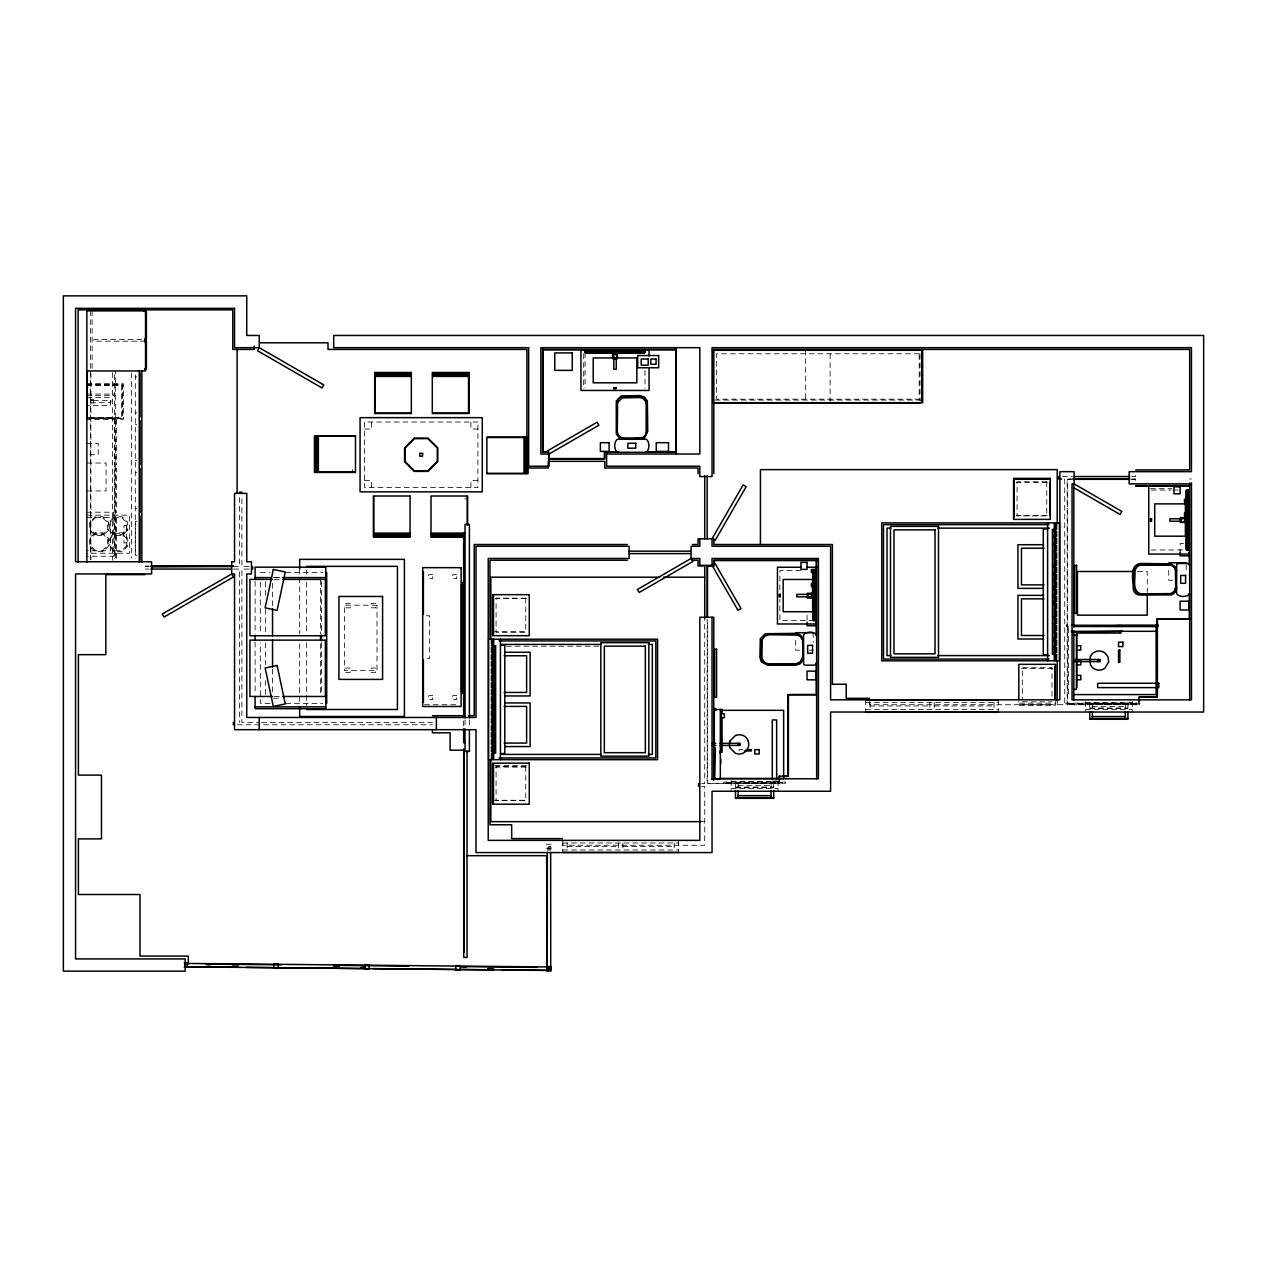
<?xml version="1.0" encoding="UTF-8"?>
<svg xmlns="http://www.w3.org/2000/svg" width="1267" height="1267" viewBox="0 0 1267 1267"><rect width="100%" height="100%" fill="white"/><g stroke="black" fill="none" stroke-linecap="round" stroke-linejoin="round"><path stroke-width="0.75" stroke-dasharray="5 3.75" d="M95.563 517.696L90.622 522.669L90.622 529.669L95.563 534.642L102.595 534.642L107.568 529.669L107.568 522.669L102.595 517.696M102.595 550.717L107.568 545.76L107.568 538.728L102.595 533.771L95.563 533.771L90.622 538.728L90.622 545.76L95.563 550.717M141.856 339.604L93.837 339.604L93.837 341.171L143.773 341.171M135.236 376.869L136.788 376.869M86.853 383.679L123.437 383.679L123.437 419.314L86.853 419.314M86.853 384.471L122.661 384.471L122.661 418.522L86.853 418.522M86.853 384.899L122.218 384.899L122.218 418.094L86.853 418.094M86.853 385.342L121.775 385.342L121.775 417.651L86.853 417.651M86.853 394.053L115.677 394.053M86.853 395.637L115.677 395.637M86.853 397.569L110.419 397.569L110.419 405.44L86.853 405.44M90.796 400.182L93.41 400.182M715.095 400.071L920.681 400.071M93.41 400.356L110.862 400.356L110.862 402.637L90.796 402.811M135.236 412.789L136.788 412.789M90.701 417.698L115.677 417.698M86.853 418.743L115.677 418.743M114.79 422.418L115.677 422.418M135.236 424.683L136.788 424.683M364.437 429.006L371.421 429.006L371.421 422.022M477.912 429.006L470.928 429.006L470.928 422.022M86.853 443.418L98.208 443.418L98.208 454.742L86.853 454.742M135.236 460.602L136.788 460.602M86.853 463.041L106.08 463.041L106.08 490.978L86.853 490.978M114.79 462.883L115.677 462.883M114.79 470.2L115.677 470.2M135.236 472.496L136.788 472.496M1062.585 476.55L1072.468 476.55M1131.732 476.55L1135.691 476.55L1135.691 473.225M1073.054 478.989L1067.178 478.989L1067.178 704.721L1139.207 704.721L1139.207 700.984M1131.779 478.989L1135.691 478.989M1189.697 478.989L1191.455 478.989M1071.407 479.338L1067.543 479.338L1067.543 704.373M1131.447 479.338L1135.327 479.338L1135.327 484.057M364.437 480.51L371.421 480.51L371.421 487.494M477.912 480.51L470.928 480.51L470.928 487.494M1016.102 482.284L1049.725 482.284M1150.452 488.698L1172.007 488.698M1151.307 490.044L1171.041 490.044M1173.004 490.044L1178.928 490.044M464.767 498.897L467.238 498.897M135.236 508.415L136.788 508.415M114.79 510.68L115.677 510.68M86.853 512.201L113.745 512.201L113.745 556.213L86.853 556.213M86.853 515.178L129.472 515.178L129.472 553.251L86.853 553.251M1016.102 515.463L1047.761 515.463M86.853 517.617L110.419 517.617L110.419 550.781L86.853 550.781M114.79 518.013L115.677 518.013M136.963 521.165L135.395 521.165L135.395 555.326L136.963 555.326M1183.584 543.606L1180.1 543.606L1180.1 552.333M1151.307 549.989L1182.871 549.989M145.151 566.08L149.063 566.08M233.54 566.618L239.431 566.618L239.431 496.062M249.061 566.618L241.87 566.618L241.87 496.062M145.151 569.057L149.078 569.057M233.54 569.057L239.431 569.057L239.431 722.348M249.061 569.057L241.87 569.057L241.87 722.348L259.545 722.348M800.712 570.625L779.886 570.625L779.886 591.752M1137.56 571.496L1147.253 571.496L1147.253 592.386M260.321 572.415L270.077 572.415M285.693 572.415L322.784 572.415M274.733 577.594L282.589 577.594M273.276 577.641L280.989 577.641M274.242 579.399L280.989 579.399M1172.624 580.254L1168.744 580.254L1168.744 566.682M495.08 598.594L526.739 598.594M426.187 615.778L429.687 615.778L429.687 658.333L424.429 658.333M813.968 620.577L779.886 620.577L779.886 599.449M1068.588 626.579L1066.656 626.579L1066.656 624.679L1068.588 624.679L1068.493 694.585M493.116 631.774L526.739 631.774M506.357 646.186L599.212 646.186M799.588 650.177L795.708 650.177L795.708 636.588M809.28 650.177L813.161 650.177M1021.329 668.247L1052.988 668.247M274.242 696.47L280.989 696.47M273.276 698.228L280.989 698.228M1022.326 701.855L1051.99 701.855M865.694 702.441L998.364 702.441M1085.36 702.441L1132.302 702.441M1019.444 703.169L1054.873 703.169M270.077 703.454L260.321 703.454L260.321 642.828M285.693 703.454L322.784 703.454M1068.936 703.502L1136.657 703.502M1089.731 703.914L1127.931 703.914M1068.936 704.183L1136.657 704.183M1019.713 704.484L1054.619 704.484M424.429 704.721L459.177 704.721M870.049 705.941L929.851 705.941M934.207 705.941L994.009 705.941M1092.344 706.622L1125.318 706.622M1089.731 707.968L1127.931 707.968M1089.731 708.633L1127.931 708.633M865.694 709.425L998.364 709.425M1085.36 709.425L1132.302 709.425M261.509 722.348L432.459 722.348M237.262 724.787L432.459 724.787M742.605 749.621L739.12 749.621L739.12 750.935M495.159 765.347L526.66 765.347M495.08 767.073L526.739 767.073M772.284 781.042L776.655 781.042M731.138 781.533L778.065 781.533M726.783 782.436L782.42 782.436M726.783 783.133L782.42 783.133M701.601 783.671L704.721 783.671L704.721 618.486M738.123 785.698L771.08 785.698M701.601 786.379L704.721 786.395L704.721 845.247L562.421 845.247L562.421 841.937M735.493 787.045L773.709 787.045M735.493 787.726L773.709 787.726M731.138 788.517L778.065 788.517M493.116 800.269L526.739 800.269M700.794 821.649L704.721 821.649M562.786 842.983L678.558 842.983M567.141 846.483L618.486 846.483M622.857 846.483L674.202 846.483M562.786 849.967L678.558 849.967M1186.197 564.749L1186.197 572.494M1138.875 700.809L1138.875 704.373M1136.657 703.153L1136.657 704.373M1132.302 701.585L1132.302 712.038M1127.931 702.441L1127.931 709.568M1125.318 703.914L1125.318 709.932M1092.344 703.914L1092.344 709.932M1089.731 702.441L1089.731 709.568M1085.36 701.585L1085.36 712.038M1068.936 703.153L1068.936 704.373M1067.622 625.264L1067.622 633.057M1064.739 478.989L1064.739 704.721L869.542 704.721L869.542 701.522M1057.232 700.778L1057.232 704.721M1055.506 701.443L1055.506 705.339L1018.826 705.339L1018.826 701.443M1051.99 696.185L1051.99 667.804L1022.326 667.804L1022.326 699.97M998.364 700.002L998.364 712.038M994.009 702.441L994.009 709.425M934.207 702.441L934.207 709.425M929.851 702.441L929.851 709.425M920.032 353.952L920.032 400.99M870.049 702.441L870.049 709.425M865.694 700.002L865.694 712.038M830.123 353.81L830.123 401.132M813.161 632.692L813.161 642.401M807.063 615.239L807.063 622.224M805.685 349.866L805.685 401.132M782.42 782.087L782.42 783.307M779.458 780.076L779.458 783.671L707.16 783.671L707.16 619.389M779.11 779.886L779.11 783.307M778.065 780.567L778.065 791.257M773.709 781.533L773.709 788.644M771.08 783.006L771.08 789.008M738.123 783.006L738.123 789.008M735.493 781.533L735.493 788.644M731.138 780.567L731.138 791.257M726.783 782.087L726.783 783.307M723.726 783.307L723.726 782.087L785.477 782.087L785.477 783.307L707.509 783.307L707.509 619.563M678.558 840.544L678.558 852.58M674.202 842.983L674.202 849.967M644.982 370.376L644.982 388.05M622.857 842.983L622.857 849.967M618.486 842.983L618.486 849.967M585.069 352.701L585.069 388.05M583.691 353.841L583.691 388.842M567.141 842.983L567.141 849.967M562.786 840.544L562.786 852.58M550.733 850.315L550.733 846.372L547.249 846.372L547.249 850.315M549.514 846.372L549.514 850.315M548.468 846.372L548.468 850.315M469.408 719.846L469.408 727.733M465.037 719.846L465.037 727.733M463.643 720.939L463.643 726.878M352.59 469.566L352.59 472.005M321.438 581.601L321.438 632.993M321.438 642.876L321.438 694.268M320.567 579.399L320.567 634.038M320.567 643.794L320.567 694.522M306.646 570.277L306.646 574.204M306.646 582.044L306.646 633.025M306.646 642.828L306.646 705.592M299.661 569.184L299.661 634.007M299.661 643.826L299.661 704.705M272.548 583.279L272.548 606.608M272.548 669.261L272.548 694.522M265.579 581.601L265.579 595.427M265.579 609.269L265.579 632.993M265.579 642.876L265.579 664.621M265.579 680.427L265.579 694.268M260.321 582.187L260.321 633.041M255.095 581.347L255.095 634.038M255.095 642.052L255.095 694.522M135.3 374.652L135.3 558.414M131.372 372.926L131.372 558.193M116.548 558.319L116.548 516.255L114.964 516.255L114.79 558.478L115.677 558.478L115.677 370.946M114.616 374.652L114.616 558.414M112.446 372.688L112.446 560.394M92.111 310.874L92.111 369.885M90.891 373.242L90.891 559.824M90.353 310.874L90.353 369.885M90.353 371.279L90.353 559.824M108.519 530.081L102.991 535.624L95.168 535.624L89.64 530.081L89.64 522.273L95.168 516.746L102.991 516.746L108.519 522.273L108.519 530.081M127.714 530.081L122.202 535.624L114.363 535.624L108.851 530.081L108.851 522.273L114.363 516.746L122.202 516.746L127.714 522.273L127.714 530.081M95.168 532.805L89.64 538.332L89.64 546.156L95.168 551.668L102.991 551.668L108.519 546.156L108.519 538.332L102.991 532.805L95.168 532.805M114.79 517.696L109.817 522.669L109.817 529.669L114.79 534.642L121.79 534.642L126.763 529.669L126.763 522.669L121.79 517.696L114.79 517.696M114.363 532.805L108.851 538.332L108.851 546.156L114.363 551.668L122.202 551.668L127.714 546.156L127.714 538.332L122.202 532.805L114.363 532.805M126.763 545.76L121.79 550.717L114.79 550.717L109.817 545.76L109.817 538.728L114.79 533.771L121.79 533.771L126.763 538.728L126.763 545.76M149.063 566.602L145.151 566.618L149.078 566.618M919.177 353.794L716.631 353.794L716.631 399.184L919.177 399.184L919.177 353.794M93.584 399.929L90.622 399.929L90.622 403.064L93.584 403.064L93.584 399.929M116.548 420.66L114.964 420.66L114.964 464.609L116.548 464.609L116.548 420.66M477.912 422.022L364.437 422.022L364.437 487.494L477.912 487.494L477.912 422.022M116.548 468.457L114.964 468.457L114.964 512.422L116.548 512.422L116.548 468.457M1046.764 481.84L1017.068 481.84L1017.068 515.907L1046.764 515.907L1046.764 481.84M126.589 525.488L123.976 525.488L123.976 542.941L126.589 542.941L126.589 525.488M432.728 574.648L428.8 574.648L428.8 578.576L432.728 578.576L432.728 574.648M456.738 574.648L452.81 574.648L452.81 578.576L456.738 578.576L456.738 574.648M525.757 598.151L496.078 598.151L496.078 632.217L525.757 632.217L525.757 598.151M350.278 603.456L345.907 603.456L345.907 607.827L350.278 607.827L350.278 603.456M375.602 603.456L371.231 603.456L371.231 607.827L375.602 607.827L375.602 603.456M376.996 605.198L344.513 605.198L344.513 670.655L376.996 670.655L376.996 605.198M350.278 668.042L345.907 668.042L345.907 672.413L350.278 672.413L350.278 668.042M375.602 668.042L371.231 668.042L371.231 672.413L375.602 672.413L375.602 668.042M432.728 695.535L428.8 695.535L428.8 699.495L432.728 699.495L432.728 695.535M456.738 695.535L452.81 695.535L452.81 699.495L456.738 699.495L456.738 695.535M1139.714 703.153L1065.88 703.153L1065.88 704.373L1139.714 704.373L1139.714 703.153M525.757 766.662L496.078 766.662L496.078 800.696L525.757 800.696L525.757 766.662M551.177 844.202L546.806 844.202L546.806 848.557L551.177 848.557L551.177 844.202"/><path stroke-width="1.5" d="M185.014 963.332L184.966 966.832L548.975 970.443L549.007 966.959L184.998 963.427M1189.697 593.399C1188.193 597.486 1178.12 597.501 1176.6 593.399L1176.71 564.781A1.853 1.853 0 0 1 1177.93 563.562L1187.765 563.451L1189.697 565.383M1176.6 587.46L1176.219 589.884A7.808 7.808 0 0 1 1171.167 594.936L1138.384 594.936A7.808 7.808 0 0 1 1133.332 589.884C1133.569 581.727 1128.39 564.955 1140.807 563.451L1171.167 563.847L1175.111 566.682L1176.6 571.322M816.661 663.306L815.33 665.143L804.878 665.143A2.091 2.091 0 0 1 803.642 663.892L803.547 635.274C805.083 631.204 815.109 631.188 816.661 635.274M604.422 452.113L604.407 458.559L548.659 458.559L548.659 452.192M802.312 659.22L799.62 662.942L795.264 664.336L768.198 664.336L763.843 662.942L761.134 659.22L760.77 641.656L763.843 635.654L768.198 634.229L797.561 634.609A7.333 7.333 0 0 1 802.312 639.344M788.074 694.728L788.074 776.117L779.379 776.117M1157.119 618.914L1189.317 618.771L1189.317 593.384M803.167 659.79L800.316 663.718L795.708 665.223L767.754 665.223L761.404 661.992L759.915 657.351L760.295 638.79L765.316 633.738L795.708 633.357L800.316 634.846L803.167 638.79M730.235 740.704L735.43 735.493A9.661 9.661 0 0 1 742.715 735.446M604.707 451.907L618.534 451.907M713.907 566.286L707.509 566.286L707.509 617.583M788.185 694.538L816.281 694.474L816.281 662.974M779.332 776.148L779.11 779.886M639.883 439.19L644.523 437.701L647.754 431.334L647.358 400.974L644.523 397.03L639.883 395.542L621.305 395.922L616.269 400.974L616.269 433.757L619.12 437.701L623.744 439.19M645.822 452.287C649.923 450.783 649.923 440.678 645.822 439.19L617.789 439.19C613.719 440.678 613.719 450.783 617.789 452.287M233.223 566.096L151.026 566.587L231.576 566.618M143.599 310.7L145.167 310.7M86.853 310.874L145.531 310.874M144.66 311.571L146.386 311.745L146.386 339.683L144.834 339.683M144.834 341.076L146.386 341.076L146.386 369.03L144.834 369.03M260.036 342.803L328.01 342.803L328.01 349.439L526.882 349.439L526.882 438.366M542.609 347.665L542.609 349.423L676.087 349.423M582.012 349.803L542.957 349.803L542.957 451.907L548.563 452.018M648.403 349.803L675.739 349.803L675.739 451.907L646.154 451.907M715.744 350.04L920.032 350.04M144.66 369.204L145.531 369.204M86.853 370.946L145.531 370.946L145.531 309.845M410.904 372.926L375.111 372.926L375.111 413.09L410.904 413.09M432.728 372.926L468.537 372.926L468.537 413.09L432.728 413.09M375.111 374.494L410.904 374.494L410.904 376.41L375.111 376.41M468.537 374.494L432.728 374.494L432.728 376.41L468.537 376.41M715.744 402.954L920.032 402.954M314.897 436.212L355.045 436.212M487.304 437.527L527.452 437.527M548.31 452.271L542.609 452.271L542.609 349.439M676.087 452.287L606.592 452.287L606.592 466.24L699.827 466.24L699.827 476.582L712.038 476.582L712.038 347.681L1191.439 347.681L1191.439 471.657L1129.182 471.657L1129.182 483.867L1191.439 483.867M606.592 454.029L699.827 454.029L699.827 347.681L540.851 347.681L540.851 454.029L549.007 454.029L598.879 425.237L597.121 422.212L547.265 451.004L549.007 454.029L549.007 466.24L528.64 466.24L528.64 347.681L333.712 347.681L333.712 335.47L1203.65 335.47L1203.65 712.038L830.598 712.038L830.598 791.257L712.038 791.257L712.038 852.58L476.012 852.58L476.012 729.681L234.538 729.681L234.538 573.951L231.703 573.951L162.334 614.004L164.076 617.029L233.445 576.976L231.703 573.951L231.703 561.74L234.538 561.74L234.538 493.37L246.748 493.37L246.748 561.74L251.452 561.74L251.452 573.951L246.748 573.951L246.748 717.47L476.012 717.47L476.012 546.267L629.113 546.267L629.113 558.478L488.223 558.478L488.223 840.369L699.827 840.369L699.827 617.267L713.796 617.267L713.701 780.266M548.31 458.907L604.739 458.907L604.739 452.271M526.882 467.998L548.31 467.998L548.31 461.346L604.739 461.346L604.739 467.998L698.069 467.998L698.069 473.7M1135.691 469.899L1189.681 469.899L1189.681 349.439L713.812 349.439L713.812 473.7M314.897 472.005L355.045 472.005M487.304 473.304L527.452 473.304M1074.448 476.55L1129.752 476.55M1061.683 478.989L1058.642 478.989L1058.642 476.55M1073.054 478.989L1129.816 478.989M1014.455 479.227L1049.377 479.227M1073.355 479.338L1129.515 479.338M1074.052 487.874L1120.044 514.434L1121.802 511.409L1074.099 483.867L1072.056 483.867L1072.056 699.843L1191.455 699.843L1191.455 482.933M1135.691 485.641L1189.681 485.641M1189.428 485.974L1135.66 485.99M1187.417 490.741L1185.944 490.741L1185.944 549.308L1187.417 549.308M239.431 492.15L241.87 492.15M1182.713 518.789L1169.869 518.789L1169.869 521.244L1180.876 521.244M1048.949 524.649L883.511 524.649L883.511 659.093L1048.949 659.093M890.923 528.133L887.011 528.133L887.011 655.593L890.923 655.593M937.865 528.133L1049.393 528.133M1047.619 528.988L1043.279 528.988L1043.279 654.722L1047.619 654.722M1054.413 531.158L1056.583 531.158L1056.583 536.4L1054.413 536.4M373.813 533.106L409.605 533.106L409.605 535.038L373.813 535.038M465.353 533.106L431.413 533.106L431.413 535.038L463.469 535.038M464.451 534.421L432.3 534.421L432.3 536.622M409.605 536.622L373.813 536.622L373.813 496.458M431.413 536.622L464.451 536.622M463.801 537.034L431.002 537.034L431.002 496.015L467.65 496.015L467.65 525.314M1054.413 538.412L1056.583 538.412L1056.583 543.654L1054.413 543.654M627.26 544.509L474.238 544.509L474.238 715.712L468.537 715.712M692.368 544.509L698.069 544.509L698.069 538.808L712.149 538.808L715.063 540.518L746.168 486.671L743.143 484.913L712.038 538.776L712.038 546.267L830.598 546.267L830.598 699.827L1059.861 699.827L1059.861 471.657L1074.099 471.657L1074.099 483.867M1043.485 544.715L1017.955 544.715L1017.955 588.379L1043.485 588.379M1054.413 545.681L1056.583 545.681L1056.583 550.923L1054.413 550.923M1044.008 548.199L1021.455 548.199L1021.455 584.879L1044.008 584.879M629.24 551.161L690.404 551.161M1054.413 552.935L1056.583 552.935L1056.583 558.177L1054.413 558.177M629.24 553.6L690.404 553.6M1189.428 554.075L1148.741 554.075L1148.741 485.974M1054.413 560.188L1056.583 560.188L1056.583 565.446L1054.413 565.446M627.26 560.252L489.981 560.252L489.981 639.202M692.368 560.252L698.069 560.252L698.069 565.937L704.721 565.937L704.721 618.486M818.387 560.252L713.812 560.252L713.812 565.937M1168.744 562.801L1186.197 562.801M712.149 565.937L707.16 565.937L707.16 617.409M151.026 566.08L233.223 566.08M306.646 566.349L397.426 566.349L397.426 709.504L306.646 709.504M800.792 567.236L777.447 567.236L777.447 623.982L818.292 623.982M806.636 567.236L818.292 567.236M1054.413 567.458L1056.583 567.458L1056.583 572.7L1054.413 572.7M151.042 569.057L231.576 569.057M1133.68 571.496L1077.409 571.496L1077.409 615.16L1147.253 615.16L1147.253 594.271M812.891 572.636L814.19 572.636M145.151 574.632L105.81 574.632L105.81 654.659L78.411 654.659L78.411 775.119L101.471 775.119L101.471 838.881L78.411 838.881L78.411 894.502L139.988 894.502L139.988 956.078L188.292 956.078L188.292 963.902M1054.413 574.711L1056.583 574.711L1056.583 579.953L1054.413 579.953M659.584 577.198L490.82 577.198L490.82 638.315M663.512 577.198L704.721 577.198M255.095 577.594L270.805 577.594M282.589 577.594L325.809 577.594M272.548 579.399L249.916 579.399L249.916 635.749L325.366 635.749L325.366 579.399L282.684 579.399M1054.413 581.981L1056.583 581.981L1056.583 587.223L1054.413 587.223M464.387 582.503L462.202 582.503L462.202 693.366L464.387 693.366M1054.413 589.234L1056.583 589.234L1056.583 594.476L1054.413 594.476M809.676 594.381L796.832 594.381L796.832 596.82L809.676 596.82M1043.485 595.363L1017.955 595.363L1017.955 638.996L1043.485 638.996M1054.413 596.488L1056.583 596.488L1056.583 601.746L1054.413 601.746M1044.008 598.848L1021.455 598.848L1021.455 635.511L1044.008 635.511M1054.413 603.757L1056.583 603.757L1056.583 608.999L1054.413 608.999M1054.413 611.011L1056.583 611.011L1056.583 616.253L1054.413 616.253M1054.413 618.264L1056.583 618.264L1056.583 623.522L1054.413 623.522M812.891 618.581L814.19 618.581M1189.681 619.12L1157.389 619.12L1157.389 683.578M1071.518 625.264L1157.04 625.264M1054.413 625.534L1056.583 625.534L1056.583 630.776L1054.413 630.776M1157.04 625.629L1116.813 625.629L1157.04 626.341M1074.337 626.516L1158.006 626.579L1158.006 624.679L1156.09 624.679L1156.169 694.585L1074.337 694.585M1071.454 631.299L1157.04 631.299M1071.454 632.011L1121.184 631.299M1072.864 632.17L1076.792 632.17L1076.792 687.601M795.708 632.692L813.161 632.692M1054.413 632.787L1056.583 632.787L1056.583 638.014L1054.413 638.014M1077.188 633.057L1121.184 633.057M1072.864 635.226L1076.792 635.226M493.465 639.202L657.573 639.202L657.573 759.677L493.465 759.677M1054.413 640.057L1056.583 640.057L1056.583 645.299L1054.413 645.299M499.119 640.928L655.831 640.928L655.831 757.919L499.119 757.919M500.655 644.412L601.112 644.412M648.387 644.412L652.331 644.412L652.331 754.419L648.387 754.419M500.433 645.299L504.789 645.299L504.789 753.548L500.433 753.548M1076.427 645.711L1080.799 645.711L1080.799 650.082L1076.427 650.082M1054.413 647.31L1056.583 647.31L1056.583 652.553L1054.413 652.553M504.583 652.283L530.113 652.283L530.113 695.947L504.583 695.947M937.865 655.593L1049.393 655.593M504.076 655.768L526.629 655.768L526.629 692.447L504.076 692.447M1074.004 659.505L1100.184 659.505L1100.184 661.596L1074.004 661.596M1076.427 660.55L1080.799 660.55L1080.799 664.922L1076.427 664.922M1076.427 675.39L1080.799 675.39L1080.799 679.761L1076.427 679.761M832.356 684.228L846.213 684.228L846.198 698.339L869.542 698.339M1073.814 689.359L1076.427 689.359L1076.427 631.742M816.629 694.823L788.407 694.823L788.407 776.481L783.038 776.481M272.548 696.47L249.916 696.47L249.916 640.12L325.366 640.12L325.366 696.47L282.684 696.47M1139.207 697.262L1157.389 697.262L1157.389 687.49M865.694 700.002L998.364 700.002M504.583 702.932L530.113 702.932L530.113 746.564L504.583 746.564M504.076 706.416L526.629 706.416L526.629 743.08L504.076 743.08M255.095 706.875L325.809 706.875M713.701 708.491L715.633 708.491L715.633 710.423L713.701 710.423M721.382 710.328L783.639 710.328L783.639 778.429L719.434 778.429M865.694 711.88L998.364 711.88M721.224 713.812L724.249 713.812L724.249 717.755L721.224 717.755M432.459 715.712L464.751 715.712M1092.344 716.552L1125.318 716.552M1089.731 718.579L1127.931 718.579M465.037 742.684L463.643 742.684L463.643 728.842M712.038 743.333L715.903 743.333M719.767 743.333L740.15 743.333L740.15 745.439L719.767 745.439M712.038 745.439L715.903 745.439M715.364 747.878L714.651 779.3M746.089 749.621L751.331 749.621L751.331 750.935L744.347 750.935M720.068 751.268L720.068 753.2M719.909 752.25L722.079 752.25L722.079 717.249M500.655 754.419L601.112 754.419M713.701 778.334L715.633 778.334M712.038 778.777L818.403 778.777L818.403 558.478L712.038 558.478L712.038 565.335L738.012 610.314L741.021 608.572L715.063 563.593L712.038 565.335L699.827 565.335L699.827 558.478L691.085 558.478L637.412 589.472L639.17 592.481L692.827 561.503L691.085 558.478L691.085 546.267L699.827 546.267L699.827 538.776M738.123 795.644L771.08 795.644M735.493 797.672L773.709 797.672M700.794 821.649L490.82 821.649L490.82 760.533M562.421 838.611L511.678 838.611L511.678 824.769L489.981 824.769L489.981 759.63M562.786 852.406L678.558 852.406M466.589 855.7L546.679 855.7L546.806 970.886L551.177 970.886L551.177 966.515L546.806 966.515M184.253 962.904L187.168 962.904L187.168 967.275L184.253 967.275M206.014 964.076L280.846 964.821M334.013 965.343L408.829 966.087M462.012 966.61L536.828 967.354M206.759 964.773L210.718 964.821M333.364 966.04L339.303 966.087M461.948 967.307L465.908 967.354M232.463 966.087L238.402 966.135M361.047 967.354L365.007 967.402M487.668 968.606L493.592 968.669M184.966 966.753L238.386 967.275M246.305 967.354L364.991 968.542M372.91 968.606L455.993 969.445M459.953 969.477L493.592 969.809M501.494 969.888L548.975 970.364M730.235 748.053L735.43 753.263A9.661 9.661 0 0 0 742.715 753.311A9.74 9.74 0 0 0 747.989 748.053A9.661 9.661 0 0 0 747.989 740.704M1189.697 482.933L1189.697 699.843M1189.317 552.38L1189.317 564.1M1188.81 552.333L1188.81 555.817L1180.1 555.817L1180.1 552.333M1187.258 490.741L1187.258 549.308M1157.088 618.945L1157.04 696.913L1139.144 696.913L1138.875 700.809M1127.931 711.452L1127.931 719.26L1089.731 719.26L1089.731 711.452M1125.318 711.595L1125.318 719.26M1099.138 659.505L1099.138 661.596M1098.077 659.505L1098.077 661.596M1092.344 711.595L1092.344 719.26M1073.814 483.867L1073.814 627.197M1073.814 631.124L1073.814 699.843M1057.232 522.97L1057.232 469.629L760.422 469.629L760.422 544.509M1057.232 661.263L1057.232 700.778M1055.506 699.479L1055.506 664.32L1018.826 664.32L1018.826 699.479M1054.968 668.247L1054.968 699.463M1054.873 666.49L1054.873 699.305M1054.619 530.778L1054.619 522.891L881.769 522.891L881.769 660.82L1054.619 660.82L1054.619 645.061M1054.619 534.706L1054.619 538.649M1054.619 542.593L1054.619 546.536M1054.619 564.274L1054.619 568.202M1054.619 572.146L1054.619 576.089M1054.619 585.94L1054.619 589.884M1054.619 593.827L1054.619 597.771M1054.619 601.698L1054.619 605.642M1054.619 615.493L1054.619 619.436M1054.619 623.38L1054.619 627.323M1054.619 637.174L1054.619 641.118M1053.748 578.75L1053.748 582.487M1053.748 586.241L1053.748 589.979M1053.748 593.732L1053.748 597.47M1053.748 601.207L1053.748 604.961M1049.725 482.284L1049.725 515.463M1047.619 522.891L1047.619 660.82M1014.202 480.541L1014.202 517.221M921.79 350.31L921.79 402.684M832.371 684.228L832.371 544.509L713.812 544.509L713.812 538.808M816.629 560.252L816.661 778.777M816.281 568.471L816.281 560.584L714.145 560.584L714.145 564.163M816.281 623.602L816.281 635.416M815.774 622.224L815.774 625.708L807.063 625.708L807.063 622.224M814.19 571.211L814.19 619.991M813.066 571.211L813.066 619.991M779.458 776.481L779.458 780.076M776.655 779.078L776.655 719.941L772.284 719.941L772.284 779.078M773.709 790.529L773.709 798.337L735.493 798.337L735.493 790.529M771.08 790.671L771.08 798.337M739.12 743.333L739.12 745.439M738.043 743.333L738.043 745.439M738.123 790.671L738.123 798.337M722.079 713.353L722.079 709.472L714.319 709.472L714.319 779.3L720.337 779.3L720.337 709.472M721.034 709.472L721.034 752.25M720.78 729.539L720.78 733.91M720.78 744.362L720.78 748.734M720.78 759.234L720.78 763.589M712.038 617.267L712.038 779.743M707.16 475.679L707.16 538.808M704.721 475.679L704.721 538.808M698.481 783.671L698.481 786.395M676.087 347.665L676.087 454.045M649.068 356.043L649.068 350.31L580.967 350.31L580.967 390.458L649.068 390.458L649.068 367.525M616.237 358.244L616.237 369.251L613.798 369.251L613.798 356.407M550.654 852.295L550.733 968.701L547.249 968.701L547.328 852.295M525.884 437.527L525.884 473.304M523.984 437.527L523.984 473.304M500.433 639.202L500.433 759.677M493.465 595.538L493.465 634.83M493.465 651.048L493.465 654.991M493.465 658.951L493.465 668.818M493.465 672.777L493.465 676.721M493.465 686.603L493.465 690.547M493.465 694.49L493.465 704.373M493.465 708.316L493.465 718.199M493.465 722.142L493.465 726.102M493.465 735.969L493.465 739.928M493.465 743.872L493.465 753.738M493.465 764.033L493.465 803.31M493.196 596.836L493.196 633.516M493.196 765.347L493.196 801.995M469.408 717.866L469.408 524.443L465.037 524.443L465.037 717.866M469.408 729.713L469.408 751.426L465.037 751.426L465.037 728.842M467.65 372.926L467.65 375.095L433.615 375.095L433.615 372.926M467.238 496.458L467.238 525.14M467.032 750.888L467.032 957.393L463.706 957.393L463.706 748.924M464.15 952.515L464.15 750.159L450.102 750.159L450.102 732.801L432.459 732.801L432.459 729.602M463.643 533.185L463.643 716.995M436.355 717.47L436.355 729.681M423.4 571.845L423.4 614.384M423.4 659.727L423.4 702.282M410.049 372.926L410.049 375.095L375.982 375.095L375.982 372.926M408.734 536.622L408.734 534.421L374.668 534.421L374.668 536.622M326.696 572.415L326.696 703.454M325.809 579.399L325.809 567.173L255.095 567.173L255.095 579.399M325.809 696.47L325.809 708.696L255.095 708.696L255.095 696.47M321.438 634.973L321.438 640.896M320.567 635.986L320.567 639.883M318.381 436.212L318.381 472.005M316.449 436.212L316.449 472.005M299.661 569.184L299.661 559.365L404.411 559.365L404.411 716.504L299.661 716.504L299.661 706.669M272.548 608.54L272.548 635.749M272.548 640.12L272.548 667.329M259.244 717.47L259.244 729.681M255.095 635.986L255.095 639.883M254.208 346.113L254.208 349.439L232.78 349.439L232.78 309.829L78.142 309.829L78.142 562.152M252.671 566.618L252.671 569.057M237.135 349.439L237.135 493.211M233.318 722.348L233.318 724.787M145.167 338.4L145.167 342.359M141.872 370.946L141.872 562.136M140.114 372.862L140.114 416.827M140.114 420.66L140.114 464.609M140.114 468.457L140.114 512.422M140.114 516.255L140.114 560.236M139.243 370.946L139.243 562.136M87.296 370.946L87.296 418.743M86.853 309.845L86.853 562.136M730.172 748.163A9.661 9.661 0 0 1 730.172 740.593M742.779 735.303A9.74 9.74 0 0 1 747.989 740.514M234.538 308.34L234.538 347.681L259.244 347.681L323.734 384.915L321.992 387.94L257.502 350.706L259.244 347.681L259.244 335.47L246.748 335.47L246.748 295.86L63.35 295.86L63.35 971.14L185.172 971.14L185.172 958.929L75.561 958.929L75.561 573.951L151.597 573.951L151.597 561.74L75.561 561.74L75.561 308.34L234.538 308.34M617.615 402.478L617.282 431.413C618.153 442.12 632.423 438.018 639.202 438.588A7.174 7.174 0 0 0 646.36 431.413L646.36 404.696A7.174 7.174 0 0 0 639.202 397.537L622.224 397.901L617.615 402.478M617.108 401.528L617.108 433.203A7.539 7.539 0 0 0 621.875 437.97L641.751 437.97A7.539 7.539 0 0 0 646.518 433.203L646.518 401.528A7.539 7.539 0 0 0 641.751 396.761L621.875 396.761A7.539 7.539 0 0 0 617.108 401.528M1175.728 587.017L1175.38 589.329A7.539 7.539 0 0 1 1170.613 594.096L1141.25 594.445L1136.879 593.035L1133.822 587.017L1133.822 571.734L1135.232 567.394L1138.938 564.686L1170.613 564.686A7.539 7.539 0 0 1 1175.38 569.453L1175.728 587.017M762.259 639.708L761.91 656.67A7.174 7.174 0 0 0 769.069 663.829L795.787 663.829L799.984 662.451L802.945 656.67L802.597 639.708L799.984 636.113L795.787 634.767L769.069 634.767L764.856 636.113L762.259 639.708M1175.998 586.748L1174.62 590.96L1171.056 593.558L1142.105 593.922C1131.415 593.019 1135.517 578.781 1134.947 572.003A7.174 7.174 0 0 1 1142.105 564.844L1168.839 564.844A7.174 7.174 0 0 1 1175.998 572.003L1175.998 586.748M273.308 569.437L265.151 607.859L277.109 610.393L285.265 571.971L273.308 569.437M1108.657 661.786L1104.967 668.184A9.661 9.661 0 0 1 1095.464 669.419A9.439 9.439 0 0 1 1090.269 664.225L1090.269 656.876A9.439 9.439 0 0 1 1093.278 652.917A9.661 9.661 0 0 1 1104.967 652.917L1108.007 656.876L1108.657 661.786M414.277 438.144L404.569 447.869L404.569 461.647L414.277 471.387L428.056 471.387L437.78 461.647L437.78 447.869L428.056 438.144L414.277 438.144M437.289 461.441L427.85 470.896L414.499 470.896L405.028 461.441L405.028 448.075L414.499 438.635L427.85 438.635L437.289 448.075L437.289 461.441M277.109 665.476L265.151 667.994L273.308 706.432L285.265 703.898L277.109 665.476M922.645 350.31L713.131 350.31L713.131 402.684L922.645 402.684L922.645 350.31M645.315 350.816L584.705 350.816L584.705 352.479L645.315 352.479L645.315 350.816M644.301 351.862L585.734 351.862L585.734 353.16L644.301 353.16L644.301 351.703M572.256 352.923L554.772 352.923L554.772 370.376L572.256 370.376L572.256 352.923M617.377 354.047L612.674 354.047L612.674 358.751L617.377 358.751L617.377 354.047M616.776 354.649L613.276 354.649L613.276 358.149L616.776 358.149L616.776 354.649M658.666 355.536L637.713 355.536L637.713 367.763L658.666 367.763L658.666 355.536M636.842 357.928L593.209 357.928L593.209 382.808L636.842 382.808L636.842 357.928M648.197 359.02L641.213 359.02L641.213 365.149L648.197 365.149L648.197 359.02M656.053 359.02L650.81 359.02L650.81 364.262L656.053 364.262L656.053 359.02M411.347 372.482L374.668 372.482L374.668 413.501L411.347 413.501L411.347 372.482M468.964 372.482L432.3 372.482L432.3 413.501L468.964 413.501L468.964 372.482M616.332 387.67L613.719 387.67L613.719 388.716L616.332 388.716L616.332 387.67M482.284 417.651L360.066 417.651L360.066 491.865L482.284 491.865L482.284 417.651M355.473 435.769L314.454 435.769L314.454 472.448L355.473 472.448L355.473 435.769M317.067 437.083L314.897 437.083L314.897 471.134L317.067 471.134L317.067 437.083M527.896 437.083L486.861 437.083L486.861 473.747L527.896 473.747L527.896 437.083M527.452 438.382L525.282 438.382L525.282 472.448L527.452 472.448L527.452 438.382M609.11 442.69L600.384 442.69L600.384 451.4L609.11 451.4L609.11 442.69M668.485 442.69L656.243 442.69L656.243 451.4L668.485 451.4L668.485 442.69M635.733 443.292L627.878 443.292L627.878 448.185L635.733 448.185L635.733 443.292M422.576 453.38L419.773 453.38L419.773 456.168L422.576 456.168L422.576 453.38M1050.264 478.372L1013.584 478.372L1013.584 519.391L1050.264 519.391L1050.264 478.372M1180.1 486.861L1173.971 486.861L1173.971 493.813L1180.1 493.813L1180.1 486.861M1188.303 489.711L1186.641 489.711L1186.641 550.321L1188.303 550.321L1188.303 489.711M410.049 496.015L373.369 496.015L373.369 537.034L410.049 537.034L410.049 496.015M1188.81 499.166L1184.471 499.166L1184.471 502.207L1188.81 502.207L1188.81 499.166M1185.389 503.87L1154.712 503.87L1154.712 536.179L1185.389 536.179L1185.389 503.87M1188.81 513.135L1184.471 513.135L1184.471 516.176L1188.81 516.176L1188.81 513.135M1185.057 517.665L1180.369 517.665L1180.369 522.384L1185.057 522.384L1185.057 517.665M1184.471 518.282L1180.955 518.282L1180.955 521.766L1184.471 521.766L1184.471 518.282M1151.529 518.726L1150.499 518.726L1150.499 521.339L1151.529 521.339L1151.529 518.726M1059.418 522.891L1055.063 522.891L1055.063 660.82L1059.418 660.82L1059.418 522.891M1056.583 523.889L1054.413 523.889L1054.413 529.147L1056.583 529.147L1056.583 523.889M938.499 526.375L890.495 526.375L890.495 657.335L938.499 657.335L938.499 526.375M1054.192 529.432L1052.434 529.432L1052.434 654.279L1054.192 654.279L1054.192 529.432M935.014 529.859L893.995 529.859L893.995 653.835L935.014 653.835L935.014 529.859M807.063 562.421L800.934 562.421L800.934 569.406L807.063 569.406L807.063 562.421M1076.602 565.399L1074.685 565.399L1074.685 613.402L1076.602 613.402L1076.602 565.399M461.109 567.664L422.703 567.664L422.703 706.479L461.109 706.479L461.109 567.664M815.774 569.453L811.403 569.453L811.403 572.526L815.774 572.526L815.774 569.453M815.267 570.34L813.604 570.34L813.604 620.862L815.267 620.862L815.267 570.34M814.38 571.211L812.891 571.211L812.891 619.991L814.38 619.991L814.38 571.211M1185.595 575.471L1180.701 575.471L1180.701 583.311L1185.595 583.311L1185.595 575.471M812.606 579.462L783.18 579.462L783.18 611.739L812.606 611.739L812.606 579.462M815.774 583.422L811.403 583.422L811.403 586.494L815.774 586.494L815.774 583.422M462.598 584.245L461.552 584.245L461.552 691.624L462.598 691.624L462.598 584.245M812.02 593.257L807.301 593.257L807.301 597.945L812.02 597.945L812.02 593.257M811.403 593.843L807.918 593.843L807.918 597.359L811.403 597.359L811.403 593.843M780.25 594.286L779.205 594.286L779.205 596.915L780.25 596.915L780.25 594.286M529.258 594.666L492.578 594.666L492.578 635.686L529.258 635.686L529.258 594.666M382.586 596.472L338.923 596.472L338.923 679.397L382.586 679.397L382.586 596.472M1188.81 601.207L1180.1 601.207L1180.1 609.95L1188.81 609.95L1188.81 601.207M1122.134 631.029L1120.202 631.742L1122.134 631.029M493.021 639.202L488.65 639.202L488.65 759.677L493.021 759.677L493.021 639.202M493.671 640.104L491.485 640.104L491.485 645.362L493.671 645.362L493.671 640.104M1122.91 642.211L1118.539 642.211L1118.539 646.582L1122.91 646.582L1122.91 642.211M648.847 642.686L600.827 642.686L600.827 756.161L648.847 756.161L648.847 642.686M812.559 645.362L807.649 645.362L807.649 653.218L812.559 653.218L812.559 645.362M495.635 645.742L493.892 645.742L493.892 753.136L495.635 753.136L495.635 645.742M645.346 646.17L604.327 646.17L604.327 752.677L645.346 752.677L645.346 646.17M493.671 647.199L491.485 647.199L491.485 652.442L493.671 652.442L493.671 647.199M716.584 649.227L714.651 649.227L714.651 697.23L716.584 697.23L716.584 649.227M1119.854 650.082L1118.539 650.082L1118.539 662.308L1119.854 662.308L1119.854 650.082M493.671 654.295L491.485 654.295L491.485 659.537L493.671 659.537L493.671 654.295M1056.583 654.564L1054.413 654.564L1054.413 659.822L1056.583 659.822L1056.583 654.564M493.671 661.374L491.485 661.374L491.485 666.6L493.671 666.6L493.671 661.374M493.671 668.469L491.485 668.469L491.485 673.696L493.671 673.696L493.671 668.469M815.774 671.13L807.063 671.13L807.063 679.841L815.774 679.841L815.774 671.13M493.671 675.533L491.485 675.533L491.485 680.791L493.671 680.791L493.671 675.533M493.671 682.644L491.485 682.644L491.485 687.87L493.671 687.87L493.671 682.644M1158.782 683.261L1097.681 683.261L1097.681 687.601L1158.782 687.601L1158.782 683.261M493.671 689.739L491.485 689.739L491.485 694.965L493.671 694.965L493.671 689.739M493.671 696.802L491.485 696.802L491.485 702.045L493.671 702.045L493.671 696.802M493.671 703.898L491.485 703.898L491.485 709.14L493.671 709.14L493.671 703.898M493.671 710.977L491.485 710.977L491.485 716.235L493.671 716.235L493.671 710.977M493.671 718.072L491.485 718.072L491.485 723.299L493.671 723.299L493.671 718.072M493.671 725.167L491.485 725.167L491.485 730.394L493.671 730.394L493.671 725.167M493.671 732.247L491.485 732.247L491.485 737.473L493.671 737.473L493.671 732.247M493.671 739.342L491.485 739.342L491.485 744.568L493.671 744.568L493.671 739.342M493.671 746.406L491.485 746.406L491.485 751.664L493.671 751.664L493.671 746.406M759.186 749.621L754.815 749.621L754.815 753.992L759.186 753.992L759.186 749.621M493.671 753.501L491.485 753.501L491.485 758.743L493.671 758.743L493.671 753.501M529.258 763.146L492.578 763.146L492.578 804.197L529.258 804.197L529.258 763.146M278.17 963.807L273.815 963.807L273.815 968.178L278.17 968.178L278.17 963.807M369.172 964.71L364.817 964.71L364.817 969.081L369.172 969.081L369.172 964.71M460.174 965.612L455.803 965.612L455.803 969.984L460.174 969.984L460.174 965.612"/></g></svg>
